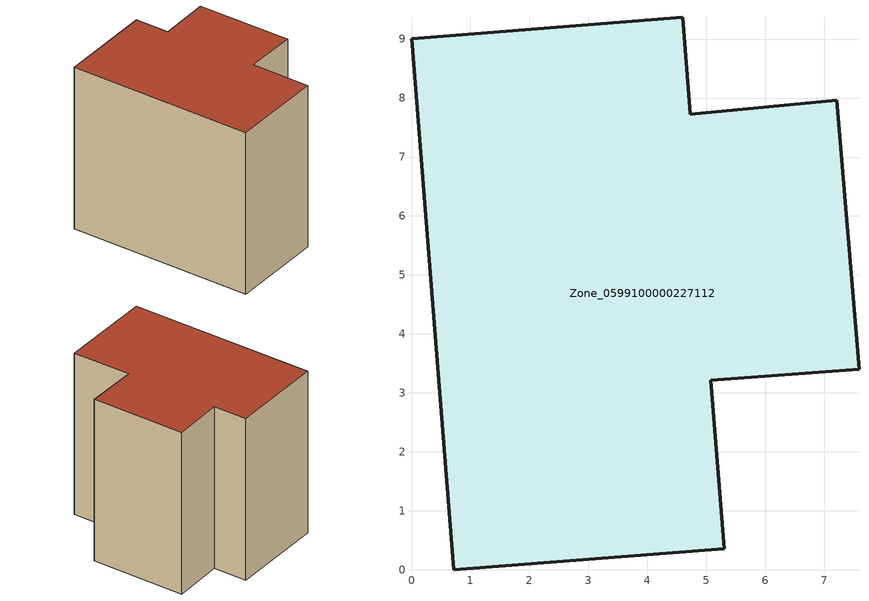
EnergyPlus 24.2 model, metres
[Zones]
Zone_0599100000227112
 floor ground (C_G): 0,9.01 4.6,9.37 4.73,7.73 7.22,7.96 7.59,3.4 5.08,3.21 5.3,0.36 0.72,0 z0
 wall outside (C_F): 4.6,9.37 0,9.01 0.72,0 5.3,0.36 5.08,3.21 7.59,3.4 7.22,7.96 4.73,7.73 4.6,9.37 z0:8.25
 roof outside (C_R): 5.08,3.21 7.59,3.4 7.22,7.96 4.73,7.73 4.6,9.37 0,9.01 0.72,0 5.3,0.36 z8.25
[BUILDING]
Pand.0599100000227112: North Axis=0; Terrain=City; Loads Convergence Tolerance Value=0.04; Temperature Convergence Tolerance Value=0.4; Solar Distribution=FullExterior; Maximum Number of Warmup Days=25; Minimum Number of Warmup Days=1
[Site:Location]
Rotterdam.The.Hague.AP_ZH_NLD Design_Conditions: Latitude=51.96; Longitude=4.45; Time Zone=1; Elevation=-4.5
[SITE:GROUNDTEMPERATURE:BUILDINGSURFACE]
18, 18, 18, 18, 18, 18, 18, 18, 18, 18, 18, 18
[MATERIAL] Thermal Absorptance=0.9; Solar Absorptance=0.7; Visible Absorptance=0.7
Name | Roughness | Thickness | Conductivity | Density | Specific Heat
G.TC.1946-1964 | MediumSmooth | 0.15 | 1 | 540 | 1210
F.TC.1946-1964 | Rough | 0.3 | 0.857143 | 1920 | 840
R.TC.1946-1964 | MediumRough | 0.2 | 0.235294 | 1500 | 1000
[CONSTRUCTION]
C_G: G.TC.1946-1964
C_F: F.TC.1946-1964
C_R: R.TC.1946-1964
[ZONE]
Zone_0599100000227112: Type=1; Multiplier=1; Ceiling Height=Autocalculate; Volume=Autocalculate; Floor Area=autocalculate; Part of Total Floor Area=Yes
[ZONEINFILTRATION:DESIGNFLOWRATE]
Infil_Zone_0599100000227112: Zone or ZoneList or Space or SpaceList=Zone_0599100000227112; Schedule=AlwaysOn; Design Flow Rate Calculation Method=Flow/Area; Flow Rate per Floor Area=0.003; Constant Term Coefficient=1; Temperature Term Coefficient=0; Velocity Term Coefficient=0; Velocity Squared Term Coefficient=0
[HVACTEMPLATE:ZONE:IDEALLOADSAIRSYSTEM]
Zone_0599100000227112: Maximum Heating Supply Air Temperature=50; Minimum Cooling Supply Air Temperature=13; Maximum Heating Supply Air Humidity Ratio=0.0156; Minimum Cooling Supply Air Humidity Ratio=0.0077; Heating Limit=NoLimit; Cooling Limit=NoLimit; Dehumidification Control Type=ConstantSensibleHeatRatio; Cooling Sensible Heat Ratio=0.7; Dehumidification Setpoint=60; Humidification Control Type=None; Humidification Setpoint=30; Outdoor Air Method=None; Outdoor Air Flow Rate per Person=0.00944; Outdoor Air Flow Rate per Zone Floor Area=0; Outdoor Air Flow Rate per Zone=0; Demand Controlled Ventilation Type=None; Outdoor Air Economizer Type=NoEconomizer; Heat Recovery Type=None; Sensible Heat Recovery Effectiveness=0.7; Latent Heat Recovery Effectiveness=0.65
[ZONECONTROL:THERMOSTAT]
ThermostatControl_Zone_0599100000227112: Zone or ZoneList=Zone_0599100000227112; Control Type Schedule=DualSetpointControlType; Control 1=Thermostat_Zone_0599100000227112; Temperature Difference Between Cutout And Setpoint=0
[THERMOSTATSETPOINT:DUALSETPOINT]
Thermostat_Zone_0599100000227112: Heating Setpoint Temperature Schedule=HeatingSetpoint_Zone_0599100000227112; Cooling Setpoint Temperature Schedule=CoolingSetpoint_Zone_0599100000227112
[SCHEDULE:COMPACT]
HeatingSetpoint_Zone_0599100000227112: Through: 12/31, For: AllDays, Until: 24:00, 21
CoolingSetpoint_Zone_0599100000227112: Through: 12/31, For: AllDays, Until: 24:00, 24
DualSetpointControlType: Through: 12/31, For: AllDays, Until: 24:00, 4
AlwaysOn: Through: 12/31, For: AllDays, Until: 24:00, 1
